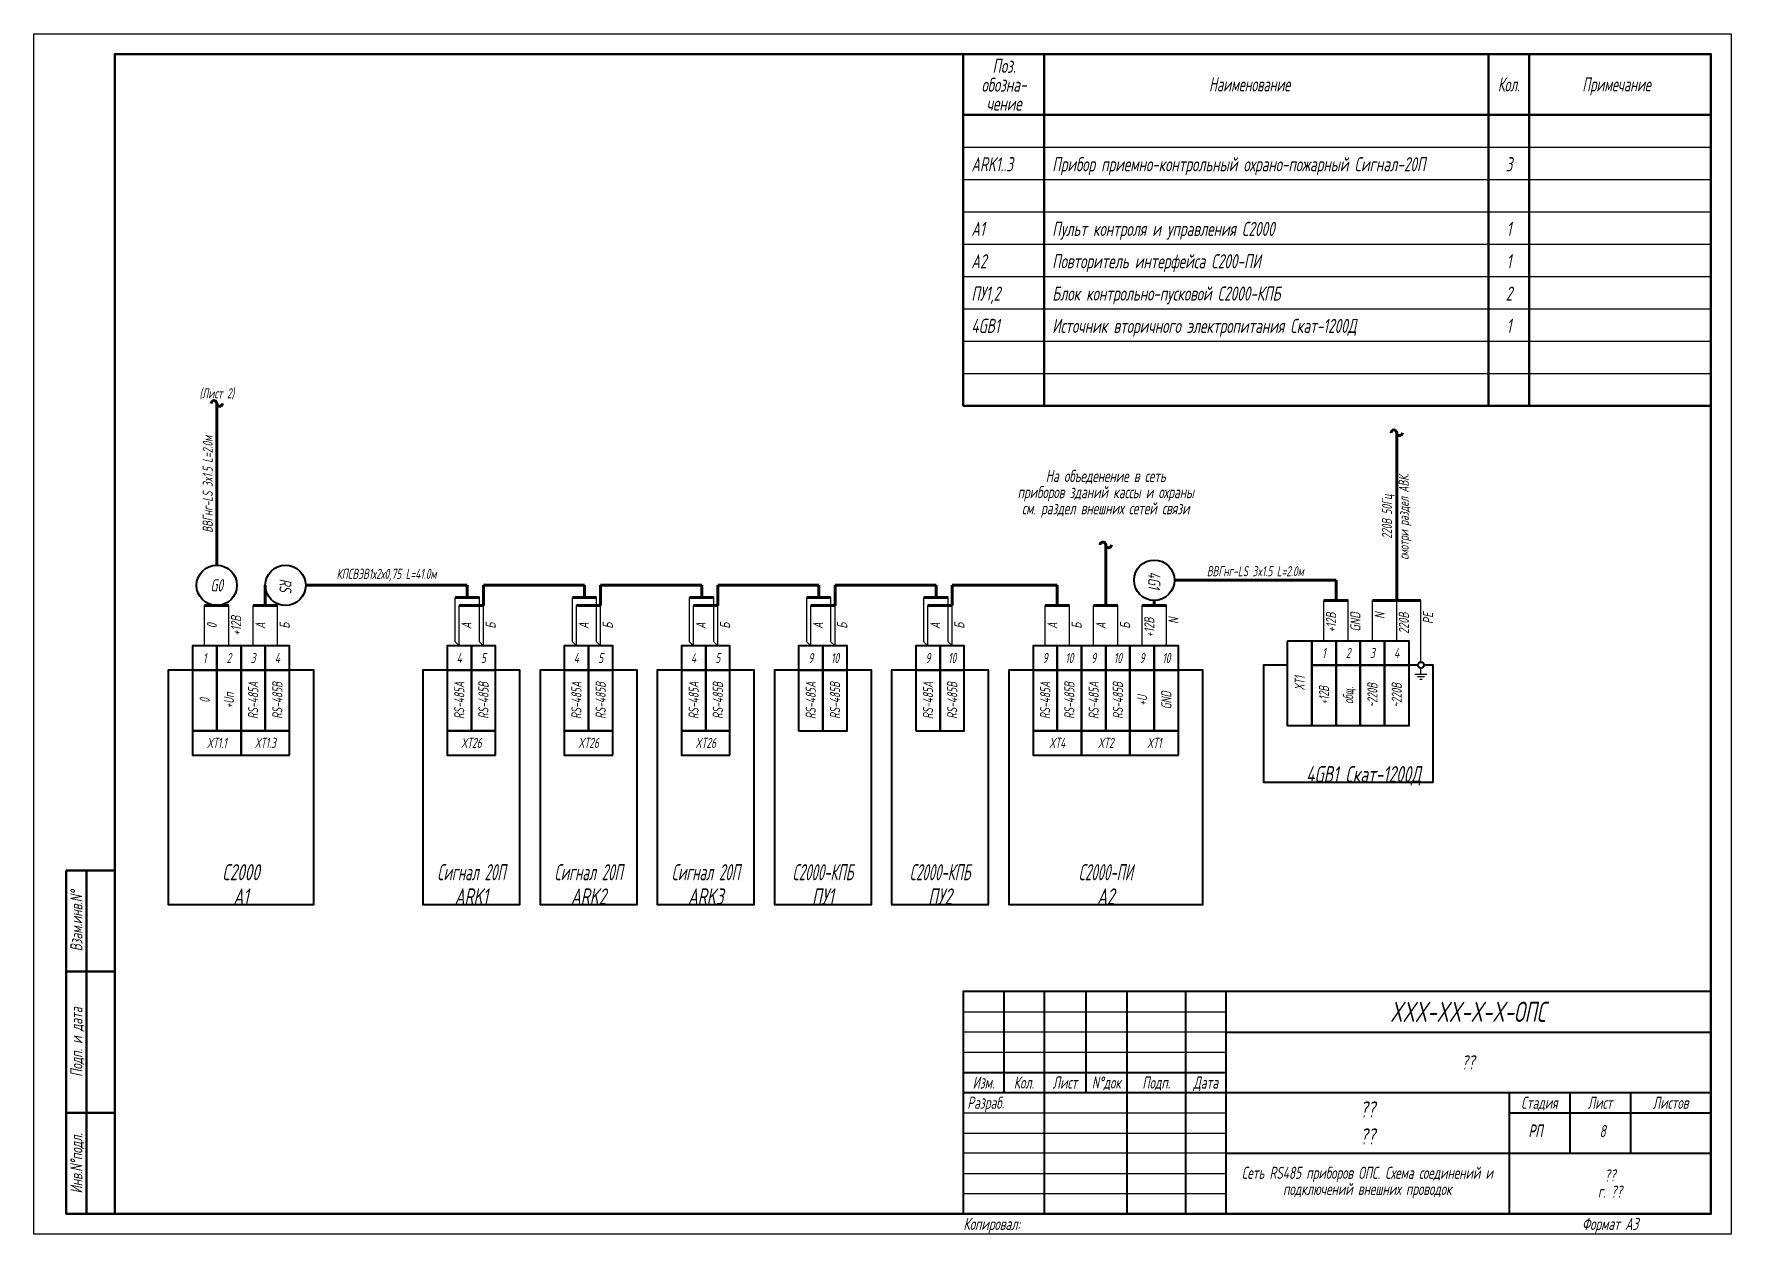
# Model space of a CAD drawing. Extents: x 0 to 1720, y -2086 to 3873.
# Drawn here: x 0 to 420, y 1490 to 1787 of the extents above; entities that cross this region are included whole.
import ezdxf
from ezdxf.enums import TextEntityAlignment as Align

# ---------------------------------------------------------------- set-up
doc = ezdxf.new("R2010")
doc.units = 0
for name, color, linetype, lineweight in [('EL_DEVICE', 1, 'Continuous', 40), ('EL_KABLE', 9, 'Continuous', 60), ('TABLE', 7, 'Continuous', 50)]:
    doc.layers.add(name, color=color, linetype=linetype, lineweight=lineweight)
for name, color, linetype in [('EL_WIRES', 3, 'Continuous'), ('FORMAT', 134, 'Continuous'), ('TEXT', 4, 'Continuous'), ('WINOSKA', 251, 'Continuous')]:
    doc.layers.add(name, color=color, linetype=linetype)
doc.styles.add('R2_5', font='romant.shx', dxfattribs={"width": 0.65, "oblique": 12, "height": 2.5})

# ---------------------------------------------------------------- blocks, each defined once
blk = doc.blocks.new('Break')
for centre, start, end in [((-0.7, 0), 0, 180), ((0.7, 0), 180, 0)]:
    blk.add_arc(centre, 0.7, start, end)
blk = doc.blocks.new('CABLE_MARK')
at = {"layer": 'EL_DEVICE'}
blk.add_circle((0, 5), 5, dxfattribs=at)
at = {"layer": 'EL_KABLE'}
blk.add_line((0, 10), (0, 50), dxfattribs=at)

msp = doc.modelspace()

# ---------------------------------------------------------------- linework, layer by layer
at = {"layer": 'EL_DEVICE'}
for points in [[(39.25, 1629.55), (45.25, 1629.55), (45.25, 1635.55), (39.25, 1635.55)], [(45.25, 1629.55), (51.25, 1629.55), (51.25, 1635.55), (45.25, 1635.55)], [(51.25, 1629.55), (57.25, 1629.55), (57.25, 1635.55), (51.25, 1635.55)], [(57.25, 1629.55), (63.25, 1629.55), (63.25, 1635.55), (57.25, 1635.55)], [(102.25, 1629.55), (108.25, 1629.55), (108.25, 1635.55), (102.25, 1635.55)], [(102.25, 1629.55), (108.25, 1629.55), (108.25, 1635.55), (102.25, 1635.55)], [(108.25, 1629.55), (114.25, 1629.55), (114.25, 1635.55), (108.25, 1635.55)], [(108.25, 1629.55), (114.25, 1629.55), (114.25, 1635.55), (108.25, 1635.55)], [(131.25, 1629.55), (137.25, 1629.55), (137.25, 1635.55), (131.25, 1635.55)], [(131.25, 1629.55), (137.25, 1629.55), (137.25, 1635.55), (131.25, 1635.55)], [(137.25, 1629.55), (143.25, 1629.55), (143.25, 1635.55), (137.25, 1635.55)], [(137.25, 1629.55), (143.25, 1629.55), (143.25, 1635.55), (137.25, 1635.55)], [(160.25, 1629.55), (166.25, 1629.55), (166.25, 1635.55), (160.25, 1635.55)], [(160.25, 1629.55), (166.25, 1629.55), (166.25, 1635.55), (160.25, 1635.55)], [(166.25, 1629.55), (172.25, 1629.55), (172.25, 1635.55), (166.25, 1635.55)], [(166.25, 1629.55), (172.25, 1629.55), (172.25, 1635.55), (166.25, 1635.55)], [(189.25, 1629.55), (195.25, 1629.55), (195.25, 1635.55), (189.25, 1635.55)], [(195.25, 1629.55), (201.25, 1629.55), (201.25, 1635.55), (195.25, 1635.55)], [(218.25, 1629.55), (224.25, 1629.55), (224.25, 1635.55), (218.25, 1635.55)], [(224.25, 1629.55), (230.25, 1629.55), (230.25, 1635.55), (224.25, 1635.55)], [(247.25, 1629.55), (253.25, 1629.55), (253.25, 1635.55), (247.25, 1635.55)], [(253.25, 1629.55), (259.25, 1629.55), (259.25, 1635.55), (253.25, 1635.55)], [(259.25, 1629.55), (265.25, 1629.55), (265.25, 1635.55), (259.25, 1635.55)], [(265.25, 1629.55), (271.25, 1629.55), (271.25, 1635.55), (265.25, 1635.55)], [(271.25, 1629.55), (277.25, 1629.55), (277.25, 1635.55), (271.25, 1635.55)], [(277.25, 1629.55), (283.25, 1629.55), (283.25, 1635.55), (277.25, 1635.55)], [(310.25, 1636.8), (316.25, 1636.8), (316.25, 1615.8), (310.25, 1615.8)], [(316.25, 1636.8), (322.25, 1636.8), (322.25, 1630.8), (316.25, 1630.8)], [(322.25, 1636.8), (328.25, 1636.8), (328.25, 1630.8), (322.25, 1630.8)], [(328.25, 1636.8), (334.25, 1636.8), (334.25, 1630.8), (328.25, 1630.8)], [(334.25, 1636.8), (340.25, 1636.8), (340.25, 1630.8), (334.25, 1630.8)], [(316.25, 1630.8), (322.25, 1630.8), (322.25, 1615.8), (316.25, 1615.8)], [(322.25, 1630.8), (328.25, 1630.8), (328.25, 1615.8), (322.25, 1615.8)], [(328.25, 1630.8), (334.25, 1630.8), (334.25, 1615.8), (328.25, 1615.8)], [(334.25, 1630.8), (340.25, 1630.8), (340.25, 1615.8), (334.25, 1615.8)], [(39.25, 1614.55), (45.25, 1614.55), (45.25, 1629.55), (39.25, 1629.55)], [(45.25, 1614.55), (51.25, 1614.55), (51.25, 1629.55), (45.25, 1629.55)], [(51.25, 1614.55), (57.25, 1614.55), (57.25, 1629.55), (51.25, 1629.55)], [(57.25, 1614.55), (63.25, 1614.55), (63.25, 1629.55), (57.25, 1629.55)], [(102.25, 1614.55), (108.25, 1614.55), (108.25, 1629.55), (102.25, 1629.55)], [(102.25, 1614.55), (108.25, 1614.55), (108.25, 1629.55), (102.25, 1629.55)], [(108.25, 1614.55), (114.25, 1614.55), (114.25, 1629.55), (108.25, 1629.55)], [(108.25, 1614.55), (114.25, 1614.55), (114.25, 1629.55), (108.25, 1629.55)], [(131.25, 1614.55), (137.25, 1614.55), (137.25, 1629.55), (131.25, 1629.55)], [(131.25, 1614.55), (137.25, 1614.55), (137.25, 1629.55), (131.25, 1629.55)], [(137.25, 1614.55), (143.25, 1614.55), (143.25, 1629.55), (137.25, 1629.55)], [(137.25, 1614.55), (143.25, 1614.55), (143.25, 1629.55), (137.25, 1629.55)], [(160.25, 1614.55), (166.25, 1614.55), (166.25, 1629.55), (160.25, 1629.55)], [(160.25, 1614.55), (166.25, 1614.55), (166.25, 1629.55), (160.25, 1629.55)], [(166.25, 1614.55), (172.25, 1614.55), (172.25, 1629.55), (166.25, 1629.55)], [(166.25, 1614.55), (172.25, 1614.55), (172.25, 1629.55), (166.25, 1629.55)], [(189.25, 1614.55), (195.25, 1614.55), (195.25, 1629.55), (189.25, 1629.55)], [(195.25, 1614.55), (201.25, 1614.55), (201.25, 1629.55), (195.25, 1629.55)], [(218.25, 1614.55), (224.25, 1614.55), (224.25, 1629.55), (218.25, 1629.55)], [(224.25, 1614.55), (230.25, 1614.55), (230.25, 1629.55), (224.25, 1629.55)], [(247.25, 1614.55), (253.25, 1614.55), (253.25, 1629.55), (247.25, 1629.55)], [(253.25, 1614.55), (259.25, 1614.55), (259.25, 1629.55), (253.25, 1629.55)], [(259.25, 1614.55), (265.25, 1614.55), (265.25, 1629.55), (259.25, 1629.55)], [(265.25, 1614.55), (271.25, 1614.55), (271.25, 1629.55), (265.25, 1629.55)], [(271.25, 1614.55), (277.25, 1614.55), (277.25, 1629.55), (271.25, 1629.55)], [(277.25, 1614.55), (283.25, 1614.55), (283.25, 1629.55), (277.25, 1629.55)], [(51.25, 1608.55), (51.25, 1614.55), (39.25, 1614.55), (39.25, 1608.55)], [(63.25, 1608.55), (63.25, 1614.55), (51.25, 1614.55), (51.25, 1608.55)], [(114.25, 1608.55), (114.25, 1614.55), (102.25, 1614.55), (102.25, 1608.55)], [(114.25, 1608.55), (114.25, 1614.55), (102.25, 1614.55), (102.25, 1608.55)], [(143.25, 1608.55), (143.25, 1614.55), (131.25, 1614.55), (131.25, 1608.55)], [(143.25, 1608.55), (143.25, 1614.55), (131.25, 1614.55), (131.25, 1608.55)], [(172.25, 1608.55), (172.25, 1614.55), (160.25, 1614.55), (160.25, 1608.55)], [(172.25, 1608.55), (172.25, 1614.55), (160.25, 1614.55), (160.25, 1608.55)], [(259.25, 1608.55), (259.25, 1614.55), (247.25, 1614.55), (247.25, 1608.55)], [(271.25, 1608.55), (271.25, 1614.55), (259.25, 1614.55), (259.25, 1608.55)], [(283.25, 1608.55), (283.25, 1614.55), (271.25, 1614.55), (271.25, 1608.55)]]:
    msp.add_lwpolyline(points, close=True, dxfattribs=at)
for points in [[(310.25, 1630.8), (304.25, 1630.8), (304.25, 1601.8), (346.25, 1601.8), (346.25, 1630.8), (344, 1630.8)], [(342.5, 1630.8), (340.25, 1630.8)], [(39.25, 1629.55), (33.25, 1629.55), (33.25, 1571.55), (69.25, 1571.55), (69.25, 1629.55), (51.25, 1629.55)], [(102.25, 1629.55), (96.25, 1629.55), (96.25, 1571.55), (120.25, 1571.55), (120.25, 1629.55), (114.25, 1629.55)], [(102.25, 1629.55), (96.25, 1629.55), (96.25, 1571.55), (120.25, 1571.55), (120.25, 1629.55), (114.25, 1629.55)], [(131.25, 1629.55), (125.25, 1629.55), (125.25, 1571.55), (149.25, 1571.55), (149.25, 1629.55), (143.25, 1629.55)], [(131.25, 1629.55), (125.25, 1629.55), (125.25, 1571.55), (149.25, 1571.55), (149.25, 1629.55), (143.25, 1629.55)], [(160.25, 1629.55), (154.25, 1629.55), (154.25, 1571.55), (178.25, 1571.55), (178.25, 1629.55), (172.25, 1629.55)], [(160.25, 1629.55), (154.25, 1629.55), (154.25, 1571.55), (178.25, 1571.55), (178.25, 1629.55), (172.25, 1629.55)], [(189.25, 1629.55), (183.25, 1629.55), (183.25, 1571.55), (207.25, 1571.55), (207.25, 1629.55), (201.25, 1629.55)], [(218.25, 1629.55), (212.25, 1629.55), (212.25, 1571.55), (236.25, 1571.55), (236.25, 1629.55), (230.25, 1629.55)], [(247.25, 1629.55), (241.25, 1629.55), (241.25, 1571.55), (289.25, 1571.55), (289.25, 1629.55), (283.25, 1629.55)]]:
    msp.add_lwpolyline(points, dxfattribs=at)
msp.add_circle((343.25, 1630.8), 0.75, dxfattribs=at)
at = {"layer": 'EL_KABLE'}
for p, q in [((337.25, 1688.3), (337.25, 1646.8)), ((265.25, 1645.55), (265.25, 1660.55)), ((322.25, 1646.8), (322.25, 1651.8)), ((57.25, 1650.55), (57.25, 1645.55)), ((110.25, 1647.55), (104.25, 1647.55)), ((110.25, 1647.55), (104.25, 1647.55)), ((107.25, 1647.55), (107.25, 1650.55)), ((107.25, 1647.55), (107.25, 1650.55)), ((111.25, 1645.55), (111.25, 1650.55)), ((111.25, 1645.55), (111.25, 1650.55)), ((111.25, 1650.55), (136.25, 1650.55)), ((139.25, 1647.55), (133.25, 1647.55)), ((139.25, 1647.55), (133.25, 1647.55)), ((136.25, 1647.55), (136.25, 1650.55)), ((140.25, 1645.55), (140.25, 1650.55)), ((140.25, 1645.55), (140.25, 1650.55)), ((140.25, 1650.55), (165.25, 1650.55)), ((168.25, 1647.55), (162.25, 1647.55)), ((168.25, 1647.55), (162.25, 1647.55)), ((165.25, 1647.55), (165.25, 1650.55)), ((169.25, 1645.55), (169.25, 1650.55)), ((169.25, 1645.55), (169.25, 1650.55)), ((169.25, 1650.55), (194.25, 1650.55)), ((197.25, 1647.55), (191.25, 1647.55)), ((194.25, 1647.55), (194.25, 1650.55)), ((198.25, 1645.55), (198.25, 1650.55)), ((198.25, 1650.55), (223.25, 1650.55)), ((226.25, 1647.55), (220.25, 1647.55)), ((223.25, 1647.55), (223.25, 1650.55)), ((227.25, 1645.55), (227.25, 1650.55)), ((227.25, 1650.55), (253.25, 1650.55)), ((253.25, 1645.55), (253.25, 1650.55)), ((277.25, 1645.55), (277.25, 1646.8)), ((319.25, 1646.8), (325.25, 1646.8)), ((343.25, 1646.8), (331.25, 1646.8)), ((42.25, 1645.55), (48.25, 1645.55)), ((54.25, 1645.55), (60.25, 1645.55)), ((105.25, 1645.55), (111.25, 1645.55)), ((105.25, 1645.55), (111.25, 1645.55)), ((134.25, 1645.55), (140.25, 1645.55)), ((134.25, 1645.55), (140.25, 1645.55)), ((163.25, 1645.55), (169.25, 1645.55)), ((163.25, 1645.55), (169.25, 1645.55)), ((192.25, 1645.55), (198.25, 1645.55)), ((221.25, 1645.55), (227.25, 1645.55)), ((250.25, 1645.55), (256.25, 1645.55)), ((262.25, 1645.55), (268.25, 1645.55)), ((274.25, 1645.55), (280.25, 1645.55))]:
    msp.add_line(p, q, dxfattribs=at)
at = {"layer": 'EL_WIRES'}
for p, q in [((104.25, 1636.55), (104.25, 1647.55)), ((104.25, 1636.55), (104.25, 1647.55)), ((110.25, 1636.55), (110.25, 1647.55)), ((110.25, 1636.55), (110.25, 1647.55)), ((133.25, 1636.55), (133.25, 1647.55)), ((133.25, 1636.55), (133.25, 1647.55)), ((139.25, 1636.55), (139.25, 1647.55)), ((139.25, 1636.55), (139.25, 1647.55)), ((162.25, 1636.55), (162.25, 1647.55)), ((162.25, 1636.55), (162.25, 1647.55)), ((168.25, 1636.55), (168.25, 1647.55)), ((168.25, 1636.55), (168.25, 1647.55)), ((191.25, 1636.55), (191.25, 1647.55)), ((197.25, 1636.55), (197.25, 1647.55)), ((220.25, 1636.55), (220.25, 1647.55)), ((226.25, 1636.55), (226.25, 1647.55)), ((319.25, 1636.8), (319.25, 1646.8)), ((325.25, 1636.8), (325.25, 1646.8)), ((331.25, 1636.8), (331.25, 1646.8)), ((337.25, 1636.8), (337.25, 1646.8)), ((343.25, 1631.55), (343.25, 1646.8)), ((42.25, 1635.55), (42.25, 1645.55)), ((48.25, 1635.55), (48.25, 1645.55)), ((54.25, 1635.55), (54.25, 1645.55)), ((60.25, 1635.55), (60.25, 1645.55)), ((105.25, 1635.55), (105.25, 1645.55)), ((105.25, 1635.55), (105.25, 1645.55)), ((111.25, 1635.55), (111.25, 1645.55)), ((111.25, 1635.55), (111.25, 1645.55)), ((134.25, 1635.55), (134.25, 1645.55)), ((134.25, 1635.55), (134.25, 1645.55)), ((140.25, 1635.55), (140.25, 1645.55)), ((140.25, 1635.55), (140.25, 1645.55)), ((163.25, 1635.55), (163.25, 1645.55)), ((163.25, 1635.55), (163.25, 1645.55)), ((169.25, 1635.55), (169.25, 1645.55)), ((169.25, 1635.55), (169.25, 1645.55)), ((192.25, 1635.55), (192.25, 1645.55)), ((198.25, 1635.55), (198.25, 1645.55)), ((221.25, 1635.55), (221.25, 1645.55)), ((227.25, 1635.55), (227.25, 1645.55)), ((250.25, 1635.55), (250.25, 1645.55)), ((256.25, 1635.55), (256.25, 1645.55)), ((262.25, 1635.55), (262.25, 1645.55)), ((268.25, 1635.55), (268.25, 1645.55)), ((274.25, 1635.55), (274.25, 1645.55)), ((280.25, 1635.55), (280.25, 1645.55)), ((105.25, 1635.55), (104.25, 1636.55)), ((105.25, 1635.55), (104.25, 1636.55)), ((111.25, 1635.55), (110.25, 1636.55)), ((111.25, 1635.55), (110.25, 1636.55)), ((134.25, 1635.55), (133.25, 1636.55)), ((134.25, 1635.55), (133.25, 1636.55)), ((140.25, 1635.55), (139.25, 1636.55)), ((140.25, 1635.55), (139.25, 1636.55)), ((163.25, 1635.55), (162.25, 1636.55)), ((163.25, 1635.55), (162.25, 1636.55)), ((169.25, 1635.55), (168.25, 1636.55)), ((169.25, 1635.55), (168.25, 1636.55)), ((192.25, 1635.55), (191.25, 1636.55)), ((198.25, 1635.55), (197.25, 1636.55)), ((221.25, 1635.55), (220.25, 1636.55)), ((227.25, 1635.55), (226.25, 1636.55))]:
    msp.add_line(p, q, dxfattribs=at)
at = {"layer": 'FORMAT', "lineweight": 50}
for p, q in [((13, 1580), (13, 1495)), ((20, 1555), (8, 1555)), ((20, 1520), (8, 1520))]:
    msp.add_line(p, q, dxfattribs=at)
at = {"layer": 'FORMAT', "lineweight": 40}
for p, q in [((240, 1550), (240, 1525)), ((250, 1550), (250, 1495)), ((260.31, 1550), (260.31, 1525)), ((270.5, 1550), (270.5, 1495)), ((285, 1550), (285, 1495)), ((295, 1550), (295, 1495)), ((295, 1540), (415, 1540)), ((230, 1530), (295, 1530)), ((230, 1525), (415, 1525)), ((365.08, 1525), (365.08, 1495)), ((380.08, 1525), (380.08, 1510)), ((395.08, 1525), (395.08, 1510)), ((365.08, 1520), (415, 1520)), ((295, 1510), (415, 1510))]:
    msp.add_line(p, q, dxfattribs=at)
at = {"layer": 'FORMAT', "lineweight": -3}
for p, q in [((230, 1545), (295, 1545)), ((295, 1540), (230, 1540)), ((230, 1535), (295, 1535)), ((230, 1520), (295, 1520)), ((230, 1515), (295, 1515)), ((295, 1510), (230, 1510)), ((230, 1505), (295, 1505)), ((230, 1500), (295, 1500))]:
    msp.add_line(p, q, dxfattribs=at)
at = {"layer": 'FORMAT'}
msp.add_lwpolyline([(0, 1787), (420, 1787), (420, 1490), (0, 1490)], close=True, dxfattribs=at)
at = {"layer": 'FORMAT', "lineweight": 50}
for points in [[(20, 1495), (20, 1782), (415, 1782), (415, 1495)], [(8, 1580), (20, 1580), (20, 1495), (8, 1495)]]:
    msp.add_lwpolyline(points, close=True, dxfattribs=at)
at = {"layer": 'FORMAT', "lineweight": 40}
msp.add_lwpolyline([(230, 1495), (415, 1495), (415, 1550), (230, 1550)], close=True, dxfattribs=at)
at = {"layer": 'TABLE'}
for p, q in [((230, 1782), (230, 1695)), ((250, 1782), (250, 1695)), ((360, 1782), (360, 1695)), ((370, 1782), (370, 1695)), ((230, 1767), (415, 1767)), ((230, 1695), (415, 1695))]:
    msp.add_line(p, q, dxfattribs=at)
at = {"layer": 'TEXT'}
for p, q in [((343.25, 1628.56), (343.25, 1630.05)), ((341.75, 1628.56), (344.75, 1628.56)), ((342.36, 1627.95), (344.15, 1627.95)), ((342.98, 1627.33), (343.53, 1627.33))]:
    msp.add_line(p, q, dxfattribs=at)
at = {"layer": 'WINOSKA'}
for p, q in [((230, 1759), (415, 1759)), ((230, 1751), (415, 1751)), ((230, 1743), (415, 1743)), ((230, 1735), (415, 1735)), ((230, 1727), (415, 1727)), ((230, 1719), (415, 1719)), ((230, 1711), (415, 1711)), ((230, 1703), (415, 1703))]:
    msp.add_line(p, q, dxfattribs=at)

# ---------------------------------------------------------------- block references
msp.add_blockref('CABLE_MARK', (45.25, 1645.55))
at = {"rotation": 270}
for p in [(57.25, 1650.55), (272.25, 1651.8)]:
    msp.add_blockref('CABLE_MARK', p, dxfattribs=at)
at = {"layer": 'EL_KABLE'}
for p in [(45.25, 1695.55), (337.25, 1688.3), (265.25, 1660.55)]:
    msp.add_blockref('Break', p, dxfattribs=at)

# ---------------------------------------------------------------- texts
at = {"layer": 'FORMAT', "style": 'R2_5', "oblique": 12, "width": 0.65}
for s, p in [('Изм.', (235, 1526)), ('Кол.', (245, 1526)), ('Лист', (255.16, 1526)), ('N%%dдок', (265.41, 1526)), ('Подп.', (277.75, 1526)), ('Дата', (290, 1526))]:
    msp.add_text(s, height=3, dxfattribs=at).set_placement(p, align=Align.CENTER)
msp.add_text('Разраб.', height=3, dxfattribs=at).set_placement((231, 1521))
at = {"layer": 'FORMAT', "style": 'R2_5', "width": 0.65}
for s, oblique, p in [('Стадия', 12, (372.58, 1522.5)), ('Лист', 12, (387.58, 1522.5)), ('Листов', 12, (405.04, 1522.5)), ('Формат А3', 15, (390.04, 1492.5))]:
    msp.add_text(s, height=3, dxfattribs=dict(at, oblique=oblique)).set_placement(p, align=Align.MIDDLE_CENTER)
at = {"layer": 'FORMAT', "style": 'R2_5', "oblique": 15, "width": 0.65}
msp.add_text('Копировал:', height=3, dxfattribs=at).set_placement((230, 1492.5), align=Align.MIDDLE_LEFT)
at = {"layer": 'FORMAT', "insert": (390.04, 1502.5), "char_height": 3, "width": 48.2605, "attachment_point": 5, "line_spacing_factor": 0.8, "style": 'R2_5'}
msp.add_mtext('??\\Pг. ??', dxfattribs=at)
at = {"layer": 'TEXT', "style": 'R2_5', "oblique": 12}
for s, height, width, p in [('Наименование', 3.5, 0.6, (300.85, 1772.76)), ('Кол.', 3.5, 0.6, (364.98, 1772.76)), ('Примечание', 3.5, 0.6, (391.65, 1772.76)), ('С2000', 4, 0.65, (51.25, 1577.55)), ('Сигнал 20П', 4, 0.55, (108.25, 1577.55)), ('Сигнал 20П', 4, 0.55, (137.25, 1577.55)), ('Сигнал 20П', 4, 0.55, (166.25, 1577.55)), ('С2000-КПБ', 4, 0.55, (195.25, 1577.55)), ('С2000-КПБ', 4, 0.55, (224.25, 1577.55)), ('С2000-ПИ', 4, 0.55, (265.25, 1577.55)), ('A1', 4, 0.65, (51.25, 1571.55)), ('ARK1', 4, 0.65, (108.25, 1571.55)), ('ARK2', 4, 0.65, (137.25, 1571.55)), ('ARK3', 4, 0.65, (166.25, 1571.55)), ('ПУ1', 4, 0.65, (195.25, 1571.55)), ('ПУ2', 4, 0.65, (224.25, 1571.55)), ('А2', 4, 0.65, (265.25, 1571.55))]:
    msp.add_text(s, height=height, dxfattribs=dict(at, width=width)).set_placement(p, align=Align.CENTER)
at = {"layer": 'TEXT', "style": 'R2_5', "oblique": 12, "width": 0.7}
for s, p in [('+12В', (48.77, 1640.55)), ('0', (42.77, 1640.55)), ('А', (54.77, 1640.55)), ('Б', (60.77, 1640.55)), ('А', (105.77, 1640.55)), ('А', (105.77, 1640.55)), ('Б', (111.77, 1640.55)), ('Б', (111.77, 1640.55)), ('А', (134.77, 1640.55)), ('А', (134.77, 1640.55)), ('Б', (140.77, 1640.55)), ('Б', (140.77, 1640.55)), ('А', (163.77, 1640.55)), ('А', (163.77, 1640.55)), ('Б', (169.77, 1640.55)), ('Б', (169.77, 1640.55)), ('А', (192.77, 1640.55)), ('Б', (198.77, 1640.55)), ('А', (221.77, 1640.55)), ('Б', (227.77, 1640.55)), ('А', (250.77, 1640.55)), ('Б', (256.77, 1640.55)), ('А', (262.77, 1640.55)), ('Б', (268.77, 1640.55))]:
    msp.add_text(s, height=2.5, rotation=90, dxfattribs=at).set_placement(p, align=Align.TOP_CENTER)
for s, p in [('+12В', (274.77, 1642.55)), ('N', (280.77, 1642.55)), ('+12В', (319.77, 1643.8)), ('GND', (325.77, 1643.8)), ('N', (331.77, 1643.8)), ('220В', (337.77, 1643.8)), ('PE', (343.77, 1643.8))]:
    msp.add_text(s, height=2.5, rotation=90, dxfattribs=at).set_placement(p, align=Align.TOP_RIGHT)
at = {"layer": 'TEXT', "style": 'R2_5', "oblique": 12, "width": 0.65}
for s, height, p in [('3', 2.5, (54.25, 1632.55)), ('4', 2.5, (60.25, 1632.55)), ('4', 2.5, (105.25, 1632.55)), ('4', 2.5, (105.25, 1632.55)), ('4', 2.5, (134.25, 1632.55)), ('4', 2.5, (134.25, 1632.55)), ('4', 2.5, (163.25, 1632.55)), ('4', 2.5, (163.25, 1632.55)), ('1', 2.5, (319.25, 1633.8)), ('2', 2.5, (325.25, 1633.8)), ('3', 2.5, (331.25, 1633.8)), ('4', 2.5, (337.25, 1633.8)), ('1', 2.5, (42.25, 1632.55)), ('2', 2.5, (48.25, 1632.55)), ('5', 2.5, (111.25, 1632.55)), ('5', 2.5, (111.25, 1632.55)), ('5', 2.5, (140.25, 1632.55)), ('5', 2.5, (140.25, 1632.55)), ('5', 2.5, (169.25, 1632.55)), ('5', 2.5, (169.25, 1632.55)), ('9', 2.5, (192.25, 1632.55)), ('10', 2.5, (198.25, 1632.55)), ('9', 2.5, (221.25, 1632.55)), ('10', 2.5, (227.25, 1632.55)), ('9', 2.5, (250.25, 1632.55)), ('10', 2.5, (256.25, 1632.55)), ('9', 2.5, (262.25, 1632.55)), ('10', 2.5, (268.25, 1632.55)), ('9', 2.5, (274.25, 1632.55)), ('10', 2.5, (280.25, 1632.55)), ('XТ1.1', 2.5, (45.25, 1611.55)), ('XТ1.3', 2.5, (57.25, 1611.55)), ('XТ26', 2.5, (108.25, 1611.55)), ('XТ26', 2.5, (108.25, 1611.55)), ('XТ26', 2.5, (137.25, 1611.55)), ('XТ26', 2.5, (137.25, 1611.55)), ('XТ26', 2.5, (166.25, 1611.55)), ('XТ26', 2.5, (166.25, 1611.55)), ('XТ4', 2.5, (253.25, 1611.55)), ('XТ2', 2.5, (265.25, 1611.55)), ('XТ1', 2.5, (277.25, 1611.55)), ('РП', 3, (371.63, 1515.62)), ('РП', 3, (371.63, 1515.49)), ('8', 3, (388.22, 1515.49))]:
    msp.add_text(s, height=height, dxfattribs=at).set_placement(p, align=Align.MIDDLE_CENTER)
for s, height, p in [('RS-485A', 2.5, (54.25, 1622.05)), ('RS-485B', 2.5, (60.25, 1622.05)), ('RS-485A', 2.5, (105.25, 1622.05)), ('RS-485A', 2.5, (105.25, 1622.05)), ('RS-485B', 2.5, (111.25, 1622.05)), ('RS-485B', 2.5, (111.25, 1622.05)), ('RS-485A', 2.5, (134.25, 1622.05)), ('RS-485A', 2.5, (134.25, 1622.05)), ('RS-485B', 2.5, (140.25, 1622.05)), ('RS-485B', 2.5, (140.25, 1622.05)), ('RS-485A', 2.5, (163.25, 1622.05)), ('RS-485A', 2.5, (163.25, 1622.05)), ('RS-485B', 2.5, (169.25, 1622.05)), ('RS-485B', 2.5, (169.25, 1622.05)), ('RS-485A', 2.5, (192.25, 1622.05)), ('RS-485B', 2.5, (198.25, 1622.05)), ('RS-485A', 2.5, (221.25, 1622.05)), ('RS-485B', 2.5, (227.25, 1622.05)), ('RS-485A', 2.5, (250.25, 1622.05)), ('RS-485B', 2.5, (256.25, 1622.05)), ('RS-485A', 2.5, (262.25, 1622.05)), ('RS-485B', 2.5, (268.25, 1622.05)), ('XТ1', 2.5, (313.25, 1626.3)), ('+12В', 2.5, (319.25, 1623.3)), ('~220В', 2.5, (331.25, 1623.3)), ('~220В', 2.5, (337.25, 1623.3)), ('0', 2.5, (42.25, 1622.05)), ('+Uп', 2.5, (48.25, 1622.05)), ('+U', 2.5, (274.25, 1622.05)), ('GND', 2.5, (280.25, 1622.05)), ('общ.', 2.5, (325.25, 1623.3)), ('Взам.инв.N%%d', 3, (10.5, 1567.5)), ('Подп. и дата', 3, (10.5, 1537.5)), ('Инв.N%%dподл.', 3, (10.5, 1507.5))]:
    msp.add_text(s, height=height, rotation=90, dxfattribs=at).set_placement(p, align=Align.MIDDLE_CENTER)
msp.add_text('4GB1 Скат-1200Д', height=4, dxfattribs=at).set_placement((343.25, 1601.8), align=Align.RIGHT)
at = {"layer": 'TEXT', "style": 'R2_5'}
for s, insert, char_height, width, attachment_point, line_spacing_factor in [('Поз.\\Pобозна-\\Pчение', (240.08, 1774.44), 3.5, 14.6042, 5, 0.8), ('ARK1..3', (232, 1756.5), 3.5, 7.5689, 1, 1.37), ('Прибор приемно-контрольный охрано-пожарный Сигнал-20П', (252, 1756.5), 3.5, 104.9419, 1, 1.37), ('3', (365.05, 1756.5), 3.5, 1.4439, 2, 1.37), ('A1', (232, 1740.5), 3.5, 7.5689, 1, 1.37), ('Пульт контроля и управления С2000', (252, 1740.5), 3.5, 104.9419, 1, 1.37), ('1', (365.05, 1740.5), 3.5, 1.4439, 2, 1.37), ('A2', (232, 1732.5), 3.5, 7.5689, 1, 1.37), ('Повторитель интерфейса С200-ПИ', (252, 1732.5), 3.5, 104.9419, 1, 1.37), ('1', (365.05, 1732.5), 3.5, 1.4439, 2, 1.37), ('ПУ1,2', (232, 1724.5), 3.5, 7.5689, 1, 1.37), ('Блок контрольно-пусковой С2000-КПБ', (252, 1724.5), 3.5, 104.9419, 1, 1.37), ('2', (365.05, 1724.5), 3.5, 1.4439, 2, 1.37), ('4GB1', (232, 1716.5), 3.5, 7.5689, 1, 1.37), ('Источник вторичного электропитания Скат-1200Д', (252, 1716.5), 3.5, 104.9419, 1, 1.37), ('1', (365.05, 1716.5), 3.5, 1.4439, 2, 1.37), ('На объеденение в сеть\\Pприборов зданий кассы и охраны\\Pсм. раздел внешних сетей связи', (265.25, 1673.2), 3, 70, 5, 0.8), ('XXX-XX-X-X-ОПС', (354.9, 1545), 5, 120, 5, 0.800004), ('Сеть RS485 приборов ОПС. Схема соединений и подключений внешних проводок', (330, 1502.75), 3, 70, 5, 0.8)]:
    msp.add_mtext(s, dxfattribs=dict(at, insert=insert, char_height=char_height, width=width, attachment_point=attachment_point, line_spacing_factor=line_spacing_factor))
for s, insert, char_height, width, attachment_point in [('(Лист 2)', (45.25, 1696.55), 2.5, 33.182, 8), ('??', (354.9, 1532.5), 3.5, 120, 5), ('??\\P??', (330.05, 1517.5), 4, 70, 5)]:
    msp.add_mtext(s, dxfattribs=dict(at, insert=insert, char_height=char_height, width=width, attachment_point=attachment_point))
for s, insert, char_height, attachment_point, rotation in [('ВВГнг-LS 3x1.5 L=2.0м ', (44.25, 1675.55), 2.5, 8, 90), ('RS', (62.25, 1650.55), 3, 5, 270), ('4G1', (277.25, 1651.8), 3, 5, 270)]:
    msp.add_mtext(s, dxfattribs=dict(at, insert=insert, char_height=char_height, attachment_point=attachment_point, rotation=rotation))
at = {"layer": 'TEXT', "insert": (337.25, 1667.55), "char_height": 2.5, "width": 33.182, "attachment_point": 5, "rotation": 90, "style": 'R2_5'}
msp.add_mtext('220В 50Гц\\Pсмотри раздел АВК.', dxfattribs=at)
at = {"layer": 'TEXT', "style": 'R2_5'}
for s, insert, char_height, attachment_point in [('ВВГнг-LS 3x1.5 L=2.0м ', (302.25, 1652.8), 2.5, 8), ('G0', (45.25, 1650.55), 3, 5), ('КПСВЭВ1х2х0,75 L=41.0м ', (87.25, 1651.55), 2.5, 8)]:
    msp.add_mtext(s, dxfattribs=dict(at, insert=insert, char_height=char_height, attachment_point=attachment_point))

doc.saveas('drawing.dxf')
